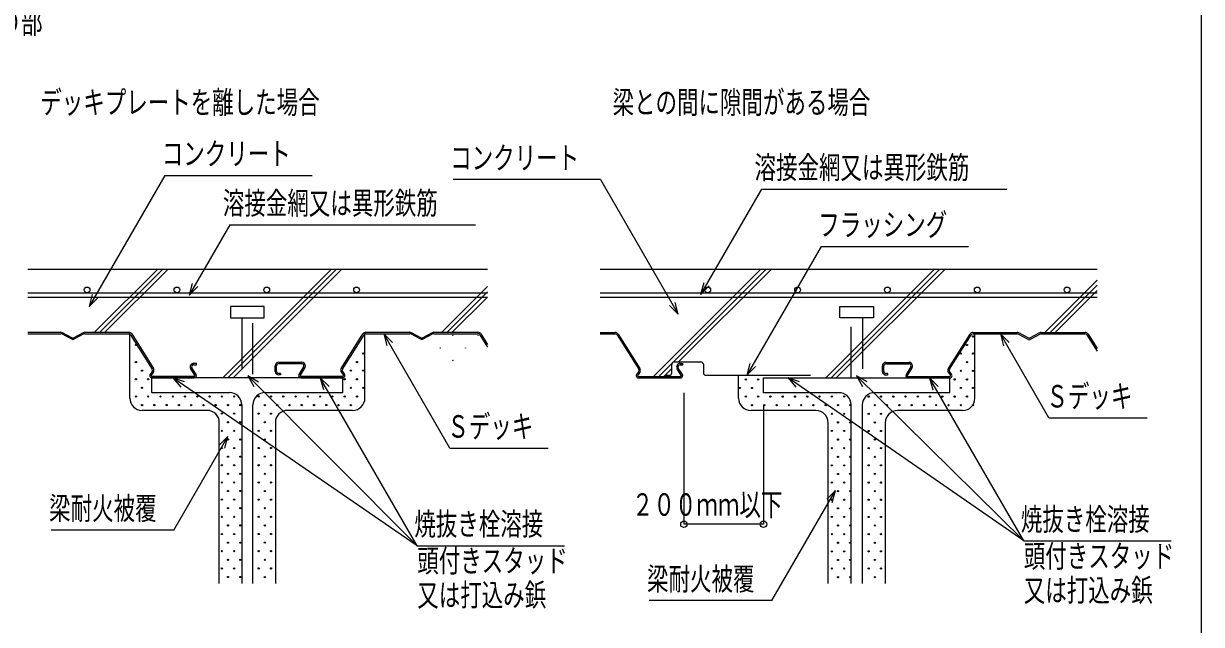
# Model space of a CAD drawing. Units: millimetres on the paper. Extents: x -350 to 3187, y -547 to 450.
# Drawn here: x 58.8 to 173.9, y -36 to 22.7 of the extents above; entities that cross this region are included whole.
import ezdxf
from ezdxf.enums import TextEntityAlignment as Align

# ---------------------------------------------------------------- set-up
doc = ezdxf.new("R2010")
doc.units = ezdxf.units.MM
doc.linetypes.add('USER2', pattern=[7.5, 5, -2.5])
doc.layers.add('0-2_M2-2-0', color=7, linetype='Continuous', lineweight=18)
doc.styles.add('ＭＳ ゴシック', font='')
doc.styles.get('ＭＳ ゴシック').set_extended_font_data('MS Gothic')

msp = doc.modelspace()

# ---------------------------------------------------------------- linework, layer by layer
at = {"layer": '0-2_M2-2-0'}
for p, q in [((173.923, -99.538), (173.923, 213.585)), ((72.625, 7.887), (65.232, -4.92)), ((72.625, 7.887), (87.025, 7.887)), ((115.205, 7.48), (100.805, 7.48)), ((115.205, 7.48), (122.802, -5.68)), ((130.923, 6.542), (124.977, -3.757)), ((130.923, 6.542), (154.923, 6.542)), ((78.978, 3.059), (74.999, -3.833)), ((78.978, 3.059), (102.978, 3.059)), ((136.771, 0.95), (129.499, -11.645)), ((136.771, 0.95), (151.171, 0.95)), ((59.238, -1.265), (104.165, -1.265)), ((65.761, -7.446), (71.942, -1.265)), ((66.27, -7.446), (72.451, -1.265)), ((66.779, -7.446), (72.96, -1.265)), ((88.912, -1.265), (78.293, -11.884)), ((89.421, -1.265), (78.802, -11.884)), ((89.93, -1.265), (79.311, -11.884)), ((115.156, -1.265), (163.739, -1.265)), ((130.879, -1.265), (120.385, -11.759)), ((131.388, -1.265), (122.291, -10.363)), ((131.897, -1.265), (122.828, -10.335)), ((147.85, -1.265), (137.218, -11.897)), ((148.359, -1.265), (137.727, -11.897)), ((148.868, -1.265), (138.237, -11.897)), ((99.702, -7.446), (104.165, -2.983)), ((158.627, -7.458), (163.739, -2.347)), ((159.136, -7.458), (163.739, -2.856)), ((159.646, -7.458), (163.739, -3.365)), ((59.238, -3.58), (104.165, -3.58)), ((59.238, -4.023), (104.165, -4.023)), ((100.211, -7.446), (104.165, -3.492)), ((100.72, -7.446), (104.165, -4.001)), ((115.156, -3.58), (163.739, -3.58)), ((115.156, -4.023), (163.739, -4.023)), ((59.238, -7.446), (62.463, -7.446)), ((59.238, -7.584), (62.463, -7.584)), ((63.535, -8.133), (62.56, -7.608)), ((63.6, -8.012), (62.626, -7.487)), ((64.64, -7.487), (63.665, -8.012)), ((64.705, -7.608), (63.731, -8.133)), ((64.803, -7.446), (69.11, -7.446)), ((64.803, -7.584), (69.11, -7.584)), ((69.205, -13.877), (69.205, -7.584)), ((69.285, -7.68), (71.403, -11.052)), ((69.401, -7.607), (71.519, -10.979)), ((89.868, -10.979), (91.986, -7.607)), ((89.985, -11.052), (92.103, -7.68)), ((92.183, -13.877), (92.183, -7.695)), ((92.278, -7.446), (96.584, -7.446)), ((92.278, -7.584), (96.584, -7.584)), ((100.479, -18.763), (94.025, -7.584)), ((97.657, -8.133), (96.682, -7.608)), ((97.722, -8.012), (96.747, -7.487)), ((98.762, -7.487), (97.787, -8.012)), ((98.827, -7.608), (97.852, -8.133)), ((98.925, -7.446), (103.231, -7.446)), ((98.925, -7.584), (103.231, -7.584)), ((103.406, -7.68), (104.165, -8.888)), ((103.523, -7.607), (104.165, -8.629)), ((115.156, -7.458), (116.644, -7.458)), ((115.156, -7.596), (116.644, -7.596)), ((116.819, -7.692), (118.937, -11.064)), ((116.935, -7.619), (119.054, -10.991)), ((149.193, -10.991), (151.311, -7.619)), ((149.309, -11.064), (151.428, -7.692)), ((151.602, -7.458), (155.909, -7.458)), ((151.602, -7.596), (155.909, -7.596)), ((151.782, -13.889), (151.782, -7.596)), ((159.016, -15.814), (154.272, -7.596)), ((156.981, -8.145), (156.007, -7.62)), ((157.047, -8.024), (156.072, -7.499)), ((158.086, -7.499), (157.112, -8.024)), ((158.152, -7.62), (157.177, -8.145)), ((158.25, -7.458), (162.556, -7.458)), ((158.25, -7.596), (162.556, -7.596)), ((162.731, -7.692), (163.739, -9.296)), ((162.848, -7.619), (163.739, -9.038)), ((122.404, -10.335), (125.014, -10.335)), ((71.396, -11.282), (71.198, -11.557)), ((71.507, -11.363), (71.31, -11.638)), ((75.565, -11.641), (75.157, -11.003)), ((75.681, -11.567), (75.273, -10.929)), ((75.447, -10.474), (75.714, -10.474)), ((75.447, -10.611), (75.714, -10.611)), ((75.714, -10.611), (75.714, -10.474)), ((83.42, -11.265), (83.42, -10.715)), ((83.558, -11.265), (83.558, -10.715)), ((83.764, -10.37), (86.018, -10.37)), ((83.764, -10.508), (86.018, -10.508)), ((83.937, -11.471), (83.764, -11.471)), ((83.937, -11.471), (83.937, -11.609)), ((86.194, -10.822), (85.738, -11.571)), ((86.311, -10.893), (85.856, -11.642)), ((89.88, -11.363), (90.078, -11.638)), ((89.992, -11.282), (90.189, -11.557)), ((118.93, -11.295), (118.732, -11.57)), ((119.042, -11.375), (118.844, -11.65)), ((122.192, -10.462), (120.895, -11.759)), ((122.164, -10.999), (121.404, -11.759)), ((122.164, -11.405), (122.164, -10.575)), ((123.099, -11.653), (122.691, -11.015)), ((123.215, -11.579), (122.807, -10.941)), ((122.981, -10.486), (123.248, -10.486)), ((122.981, -10.624), (123.248, -10.624)), ((123.248, -10.624), (123.248, -10.486)), ((125.254, -10.575), (125.254, -11.405)), ((142.745, -11.277), (142.745, -10.727)), ((142.882, -11.277), (142.882, -10.727)), ((143.089, -10.383), (145.342, -10.383)), ((143.089, -10.52), (145.342, -10.52)), ((143.262, -11.484), (143.089, -11.484)), ((143.262, -11.484), (143.262, -11.621)), ((145.519, -10.834), (145.063, -11.583)), ((145.636, -10.906), (145.18, -11.654)), ((149.205, -11.375), (149.402, -11.65)), ((149.316, -11.295), (149.514, -11.57)), ((71.366, -11.747), (75.507, -11.747)), ((71.366, -13.334), (71.366, -11.884)), ((90.022, -11.884), (71.366, -11.884)), ((71.366, -11.884), (75.507, -11.884)), ((97.299, -28.293), (73.423, -11.884)), ((97.299, -28.293), (80.744, -11.711)), ((83.937, -11.609), (83.764, -11.609)), ((85.914, -11.747), (90.022, -11.747)), ((85.914, -11.884), (90.022, -11.884)), ((97.299, -28.293), (87.825, -11.884)), ((90.022, -13.334), (90.022, -11.884)), ((118.9, -11.759), (123.041, -11.759)), ((118.9, -11.897), (123.041, -11.897)), ((121.562, -11.645), (121.924, -11.645)), ((125.494, -11.645), (135.73, -11.645)), ((128.7, -13.889), (128.7, -11.645)), ((156.564, -27.831), (133.527, -11.897)), ((156.564, -27.831), (140.205, -11.71)), ((143.262, -11.621), (143.089, -11.621)), ((145.239, -11.759), (149.346, -11.759)), ((145.239, -11.897), (149.346, -11.897)), ((156.564, -27.831), (147.364, -11.897)), ((149.346, -13.347), (149.346, -11.896)), ((71.366, -13.334), (78.946, -13.334)), ((82.442, -13.334), (90.022, -13.334)), ((123.356, -13.347), (123.356, -26.203)), ((138.491, -13.347), (131.133, -13.347)), ((149.346, -13.347), (141.987, -13.347)), ((80.146, -14.534), (80.146, -31.988)), ((81.242, -31.988), (81.242, -14.534)), ((131.133, -14.615), (131.133, -26.203)), ((139.691, -31.988), (139.691, -14.547)), ((140.787, -14.547), (140.787, -31.988)), ((76.755, -15.077), (70.405, -15.077)), ((90.983, -15.077), (84.632, -15.077)), ((136.255, -15.089), (129.9, -15.089)), ((150.582, -15.089), (144.231, -15.089)), ((159.016, -15.814), (168.616, -15.814)), ((77.955, -31.988), (77.955, -16.277)), ((83.432, -16.277), (83.432, -31.988)), ((137.455, -31.988), (137.455, -16.289)), ((143.031, -16.289), (143.031, -31.988)), ((73.518, -26.764), (78.798, -17.618)), ((100.479, -18.763), (110.079, -18.763)), ((131.942, -33.662), (138.153, -22.903)), ((131.133, -26.203), (123.356, -26.203)), ((73.518, -26.764), (61.518, -26.764)), ((97.299, -28.293), (111.699, -28.293)), ((156.564, -27.831), (170.964, -27.831)), ((131.942, -33.662), (119.942, -33.662))]:
    msp.add_line(p, q, dxfattribs=at)
at = {"layer": '0-2_M2-2-0', "linetype": 'USER2'}
for p, q in [((80.145, -6.026), (80.145, -11.552)), ((81.242, -11.552), (81.242, -6.026)), ((139.691, -11.897), (139.691, -6.026)), ((140.788, -6.026), (140.788, -11.897))]:
    msp.add_line(p, q, dxfattribs=at)
at = {"layer": '0-2_M2-2-0'}
for points in [[(75.309, -2.674), (74.999, -3.833), (75.847, -2.985)], [(125.288, -2.598), (124.977, -3.757), (125.826, -2.909)], [(65.542, -3.761), (65.232, -4.92), (66.08, -4.071)], [(121.954, -4.832), (122.802, -5.68), (122.492, -4.521)], [(94.874, -8.432), (94.025, -7.584), (94.336, -8.743)], [(155.12, -8.444), (154.272, -7.596), (154.582, -8.755)], [(129.81, -10.486), (129.499, -11.645), (130.348, -10.797)], [(74.554, -12.285), (73.423, -11.884), (74.202, -12.797)], [(81.783, -12.312), (80.744, -11.711), (81.343, -12.751)], [(88.674, -12.733), (87.825, -11.884), (88.136, -13.043)], [(131.133, -13.347), (131.133, -11.897), (149.346, -11.897)], [(134.657, -12.301), (133.527, -11.897), (134.303, -12.811)], [(141.248, -12.302), (140.205, -11.71), (140.812, -12.745)], [(148.213, -12.745), (147.364, -11.897), (147.675, -13.056)], [(78.488, -18.777), (78.798, -17.618), (77.95, -18.466)], [(137.843, -24.062), (138.153, -22.903), (137.305, -23.752)]]:
    msp.add_lwpolyline(points, dxfattribs=at)
at = {"layer": '0-2_M2-2-0', "linetype": 'USER2'}
for points in [[(82.339, -6.026), (82.339, -4.919), (79.048, -4.919), (79.048, -6.026)], [(138.594, -6.026), (138.594, -4.919), (141.886, -4.919), (141.886, -6.026)]]:
    msp.add_lwpolyline(points, close=True, dxfattribs=at)
at = {"layer": '0-2_M2-2-0'}
for centre, radius in [((65.034, -3.307), 0.276), ((73.812, -3.307), 0.276), ((82.589, -3.307), 0.276), ((91.367, -3.307), 0.276), ((125.684, -3.307), 0.276), ((134.461, -3.307), 0.276), ((143.239, -3.307), 0.276), ((152.017, -3.307), 0.276), ((160.794, -3.307), 0.276), ((98.307, -7.737), 0.0124), ((100.779, -7.737), 0.0124), ((103.251, -7.737), 0.0124), ((151.607, -7.848), 0.06), ((69.808, -8.675), 0.06), ((99.543, -8.973), 0.0124), ((102.015, -8.973), 0.0124), ((151.007, -8.688), 0.06), ((69.808, -10.355), 0.06), ((91.408, -10.355), 0.06), ((92.008, -9.515), 0.06), ((100.779, -10.209), 0.0124), ((150.407, -9.528), 0.06), ((151.007, -10.368), 0.06), ((151.607, -9.528), 0.06), ((70.408, -11.195), 0.06), ((90.808, -11.195), 0.06), ((92.008, -11.195), 0.06), ((150.407, -11.208), 0.06), ((151.607, -11.208), 0.06), ((69.808, -12.035), 0.06), ((71.008, -12.035), 0.06), ((90.208, -12.035), 0.06), ((91.408, -12.035), 0.06), ((129.407, -12.048), 0.06), ((130.607, -12.048), 0.06), ((149.807, -12.048), 0.06), ((151.007, -12.048), 0.06), ((69.808, -13.715), 0.06), ((70.408, -12.875), 0.06), ((71.008, -13.715), 0.06), ((72.208, -13.715), 0.06), ((73.408, -13.715), 0.06), ((74.608, -13.715), 0.06), ((75.808, -13.715), 0.06), ((77.008, -13.715), 0.06), ((78.208, -13.715), 0.06), ((79.408, -13.715), 0.06), ((81.808, -13.715), 0.06), ((83.008, -13.715), 0.06), ((84.208, -13.715), 0.06), ((85.408, -13.715), 0.06), ((86.608, -13.715), 0.06), ((87.808, -13.715), 0.06), ((89.008, -13.715), 0.06), ((90.208, -13.715), 0.06), ((90.808, -12.875), 0.06), ((91.408, -13.715), 0.06), ((92.008, -12.875), 0.06), ((128.807, -12.888), 0.06), ((129.407, -13.728), 0.06), ((130.007, -12.888), 0.06), ((130.607, -13.728), 0.06), ((131.807, -13.728), 0.06), ((133.007, -13.728), 0.06), ((134.207, -13.728), 0.06), ((135.407, -13.728), 0.06), ((136.607, -13.728), 0.06), ((137.807, -13.728), 0.06), ((139.007, -13.728), 0.06), ((141.407, -13.728), 0.06), ((142.607, -13.728), 0.06), ((143.807, -13.728), 0.06), ((145.007, -13.728), 0.06), ((146.207, -13.728), 0.06), ((147.407, -13.728), 0.06), ((148.607, -13.728), 0.06), ((149.807, -13.728), 0.06), ((150.407, -12.888), 0.06), ((151.007, -13.728), 0.06), ((151.607, -12.888), 0.06), ((70.408, -14.555), 0.06), ((71.608, -14.555), 0.06), ((72.808, -14.555), 0.06), ((74.008, -14.555), 0.06), ((75.208, -14.555), 0.06), ((76.408, -14.555), 0.06), ((77.608, -14.555), 0.06), ((78.808, -14.555), 0.06), ((80.008, -14.555), 0.06), ((82.408, -14.555), 0.06), ((83.608, -14.555), 0.06), ((84.808, -14.555), 0.06), ((86.008, -14.555), 0.06), ((87.208, -14.555), 0.06), ((88.408, -14.555), 0.06), ((89.608, -14.555), 0.06), ((90.808, -14.555), 0.06), ((130.007, -14.568), 0.06), ((131.207, -14.568), 0.06), ((132.407, -14.568), 0.06), ((133.607, -14.568), 0.06), ((134.807, -14.568), 0.06), ((136.007, -14.568), 0.06), ((137.207, -14.568), 0.06), ((138.407, -14.568), 0.06), ((139.607, -14.568), 0.06), ((142.007, -14.568), 0.06), ((143.207, -14.568), 0.06), ((144.407, -14.568), 0.06), ((145.607, -14.568), 0.06), ((146.807, -14.568), 0.06), ((148.007, -14.568), 0.06), ((149.207, -14.568), 0.06), ((150.407, -14.568), 0.06), ((151.607, -14.568), 0.06), ((78.208, -15.395), 0.06), ((79.408, -15.395), 0.06), ((81.808, -15.395), 0.06), ((83.008, -15.395), 0.06), ((137.807, -15.408), 0.06), ((139.007, -15.408), 0.06), ((141.407, -15.408), 0.06), ((142.607, -15.408), 0.06), ((78.208, -17.075), 0.06), ((78.808, -16.235), 0.06), ((79.408, -17.075), 0.06), ((80.008, -16.235), 0.06), ((81.808, -17.075), 0.06), ((82.408, -16.235), 0.06), ((83.008, -17.075), 0.06), ((137.807, -17.088), 0.06), ((138.407, -16.248), 0.06), ((139.007, -17.088), 0.06), ((139.607, -16.248), 0.06), ((141.407, -17.088), 0.06), ((142.007, -16.248), 0.06), ((142.607, -17.088), 0.06), ((78.808, -17.915), 0.06), ((80.008, -17.915), 0.06), ((82.408, -17.915), 0.06), ((138.407, -17.928), 0.06), ((139.607, -17.928), 0.06), ((142.007, -17.928), 0.06), ((78.208, -18.755), 0.06), ((78.808, -19.595), 0.06), ((79.408, -18.755), 0.06), ((80.008, -19.595), 0.06), ((81.808, -18.755), 0.06), ((82.408, -19.595), 0.06), ((83.008, -18.755), 0.06), ((137.807, -18.768), 0.06), ((138.407, -19.608), 0.06), ((139.007, -18.768), 0.06), ((139.607, -19.608), 0.06), ((141.407, -18.768), 0.06), ((142.007, -19.608), 0.06), ((142.607, -18.768), 0.06), ((78.208, -20.435), 0.06), ((79.408, -20.435), 0.06), ((81.808, -20.435), 0.06), ((83.008, -20.435), 0.06), ((137.807, -20.448), 0.06), ((139.007, -20.448), 0.06), ((141.407, -20.448), 0.06), ((142.607, -20.448), 0.06), ((78.808, -21.275), 0.06), ((80.008, -21.275), 0.06), ((82.408, -21.275), 0.06), ((138.407, -21.288), 0.06), ((139.607, -21.288), 0.06), ((142.007, -21.288), 0.06), ((78.208, -22.115), 0.06), ((78.808, -22.955), 0.06), ((79.408, -22.115), 0.06), ((80.008, -22.955), 0.06), ((81.808, -22.115), 0.06), ((82.408, -22.955), 0.06), ((83.008, -22.115), 0.06), ((137.807, -22.128), 0.06), ((138.407, -22.968), 0.06), ((139.007, -22.128), 0.06), ((139.607, -22.968), 0.06), ((141.407, -22.128), 0.06), ((142.007, -22.968), 0.06), ((142.607, -22.128), 0.06), ((78.208, -23.795), 0.06), ((79.408, -23.795), 0.06), ((81.808, -23.795), 0.06), ((83.008, -23.795), 0.06), ((137.807, -23.808), 0.06), ((139.007, -23.808), 0.06), ((141.407, -23.808), 0.06), ((142.607, -23.808), 0.06), ((78.808, -24.635), 0.06), ((80.008, -24.635), 0.06), ((82.408, -24.635), 0.06), ((138.407, -24.648), 0.06), ((139.607, -24.648), 0.06), ((142.007, -24.648), 0.06), ((78.208, -25.475), 0.06), ((78.808, -26.315), 0.06), ((79.408, -25.475), 0.06), ((80.008, -26.315), 0.06), ((81.808, -25.475), 0.06), ((82.408, -26.315), 0.06), ((83.008, -25.475), 0.06), ((123.356, -26.203), 0.315), ((131.133, -26.203), 0.315), ((137.807, -25.488), 0.06), ((138.407, -26.328), 0.06), ((139.007, -25.488), 0.06), ((139.607, -26.328), 0.06), ((141.407, -25.488), 0.06), ((142.007, -26.328), 0.06), ((142.607, -25.488), 0.06), ((78.208, -27.155), 0.06), ((79.408, -27.155), 0.06), ((81.808, -27.155), 0.06), ((83.008, -27.155), 0.06), ((137.807, -27.168), 0.06), ((139.007, -27.168), 0.06), ((141.407, -27.168), 0.06), ((142.607, -27.168), 0.06), ((78.808, -27.995), 0.06), ((80.008, -27.995), 0.06), ((82.408, -27.995), 0.06), ((138.407, -28.008), 0.06), ((139.607, -28.008), 0.06), ((142.007, -28.008), 0.06), ((78.208, -28.835), 0.06), ((78.808, -29.675), 0.06), ((79.408, -28.835), 0.06), ((80.008, -29.675), 0.06), ((81.808, -28.835), 0.06), ((82.408, -29.675), 0.06), ((83.008, -28.835), 0.06), ((137.807, -28.848), 0.06), ((138.407, -29.688), 0.06), ((139.007, -28.848), 0.06), ((139.607, -29.688), 0.06), ((141.407, -28.848), 0.06), ((142.007, -29.688), 0.06), ((142.607, -28.848), 0.06), ((78.208, -30.515), 0.06), ((79.408, -30.515), 0.06), ((81.808, -30.515), 0.06), ((83.008, -30.515), 0.06), ((137.807, -30.528), 0.06), ((139.007, -30.528), 0.06), ((141.407, -30.528), 0.06), ((142.607, -30.528), 0.06), ((78.808, -31.355), 0.06), ((80.008, -31.355), 0.06), ((82.408, -31.355), 0.06), ((138.407, -31.368), 0.06), ((139.607, -31.368), 0.06), ((142.007, -31.368), 0.06)]:
    msp.add_circle(centre, radius, dxfattribs=at)
for centre, radius, start, end in [((62.463, -7.79), 0.344, 61.69924, 90), ((62.463, -7.79), 0.206, 61.69924, 90), ((63.633, -7.951), 0.0688, 241.69924, 298.30076), ((64.803, -7.79), 0.344, 90, 118.30076), ((64.803, -7.79), 0.206, 90, 118.30076), ((69.11, -7.79), 0.344, 32.13821, 90), ((69.11, -7.79), 0.206, 32.13821, 90), ((92.278, -7.79), 0.344, 90, 147.86179), ((92.278, -7.79), 0.206, 90, 147.86179), ((96.584, -7.79), 0.344, 61.69924, 90), ((96.584, -7.79), 0.206, 61.69924, 90), ((97.755, -7.951), 0.0688, 241.69924, 298.30076), ((98.925, -7.79), 0.344, 90, 118.30076), ((98.925, -7.79), 0.206, 90, 118.30076), ((103.231, -7.79), 0.344, 32.13821, 90), ((103.231, -7.79), 0.206, 32.13821, 90), ((116.644, -7.802), 0.344, 32.13821, 90), ((116.644, -7.802), 0.206, 32.13821, 90), ((151.602, -7.802), 0.344, 90, 147.86179), ((151.602, -7.802), 0.206, 90, 147.86179), ((155.909, -7.802), 0.344, 61.69924, 90), ((155.909, -7.802), 0.206, 61.69924, 90), ((157.079, -7.963), 0.0688, 241.69924, 298.30076), ((158.25, -7.802), 0.344, 90, 118.30076), ((158.25, -7.802), 0.206, 90, 118.30076), ((162.556, -7.802), 0.344, 32.13821, 90), ((162.556, -7.802), 0.206, 32.13821, 90), ((63.633, -7.951), 0.206, 241.69924, 298.30076), ((97.755, -7.951), 0.206, 241.69924, 298.30076), ((157.079, -7.963), 0.206, 241.69924, 298.30076), ((122.404, -10.575), 0.24, 90, 180), ((125.014, -10.575), 0.24, 0, 90), ((71.228, -11.162), 0.206, 324.30845, 32.13821), ((71.228, -11.162), 0.344, 324.30845, 32.13821), ((75.447, -10.818), 0.344, 90, 212.61308), ((75.447, -10.818), 0.206, 90, 212.61308), ((83.764, -10.715), 0.344, 90, 180), ((83.764, -11.265), 0.344, 180, 270), ((83.764, -10.715), 0.206, 90, 180), ((83.764, -11.265), 0.206, 180, 270), ((86.018, -10.715), 0.344, 0, 90), ((86.018, -10.715), 0.206, 0, 90), ((86.018, -10.715), 0.206, 328.66213, 0), ((86.018, -10.715), 0.344, 328.66213, 0), ((90.159, -11.162), 0.344, 147.86179, 215.69155), ((90.159, -11.162), 0.206, 147.86179, 215.69155), ((118.762, -11.174), 0.206, 324.30845, 32.13821), ((118.762, -11.174), 0.344, 324.30845, 32.13821), ((121.924, -11.405), 0.24, 270, 0), ((122.981, -10.83), 0.344, 90, 212.61308), ((122.981, -10.83), 0.206, 90, 212.61308), ((125.494, -11.405), 0.24, 180, 270), ((143.089, -10.727), 0.344, 90, 180), ((143.089, -11.277), 0.344, 180, 270), ((143.089, -10.727), 0.206, 90, 180), ((143.089, -11.277), 0.206, 180, 270), ((145.342, -10.727), 0.344, 0, 90), ((145.342, -10.727), 0.206, 0, 90), ((145.342, -10.727), 0.206, 328.66213, 0), ((145.342, -10.727), 0.344, 328.66213, 0), ((149.484, -11.174), 0.344, 147.86179, 215.69155), ((149.484, -11.174), 0.206, 147.86179, 215.69155), ((71.366, -11.678), 0.206, 144.30845, 180), ((71.366, -11.678), 0.206, 180, 270), ((71.366, -11.678), 0.0688, 144.30845, 180), ((71.366, -11.678), 0.0688, 180, 270), ((75.507, -11.678), 0.206, 270, 0), ((75.507, -11.678), 0.0688, 270, 0), ((75.507, -11.678), 0.0688, 0, 32.61308), ((75.507, -11.678), 0.206, 0, 32.61308), ((85.914, -11.678), 0.206, 148.66213, 270), ((85.914, -11.678), 0.0688, 148.66213, 270), ((90.022, -11.678), 0.206, 270, 0), ((90.022, -11.678), 0.0688, 270, 0), ((90.022, -11.678), 0.0688, 0, 35.69155), ((90.022, -11.678), 0.206, 0, 35.69155), ((118.9, -11.69), 0.206, 144.30845, 180), ((118.9, -11.69), 0.206, 180, 270), ((118.9, -11.69), 0.0688, 144.30845, 180), ((118.9, -11.69), 0.0688, 180, 270), ((123.041, -11.69), 0.206, 270, 0), ((123.041, -11.69), 0.0688, 270, 0), ((123.041, -11.69), 0.0688, 0, 32.61308), ((123.041, -11.69), 0.206, 0, 32.61308), ((145.239, -11.69), 0.206, 148.66213, 270), ((145.239, -11.69), 0.0688, 148.66213, 270), ((149.346, -11.69), 0.206, 270, 0), ((149.346, -11.69), 0.0688, 270, 0), ((149.346, -11.69), 0.0688, 0, 35.69155), ((149.346, -11.69), 0.206, 0, 35.69155), ((78.946, -14.534), 1.2, 0, 90), ((82.442, -14.534), 1.2, 90, 180), ((138.491, -14.547), 1.2, 0, 90), ((141.987, -14.547), 1.2, 90, 180), ((70.405, -13.877), 1.2, 180, 270), ((90.983, -13.877), 1.2, 270, 0), ((129.9, -13.889), 1.2, 180, 270), ((150.582, -13.889), 1.2, 270, 0), ((76.755, -16.277), 1.2, 0, 90), ((84.632, -16.277), 1.2, 90, 180), ((136.255, -16.289), 1.2, 0, 90), ((144.231, -16.289), 1.2, 90, 180)]:
    msp.add_arc(centre, radius, start, end, dxfattribs=at)

# ---------------------------------------------------------------- texts
at = {"layer": '0-2_M2-2-0', "style": 'ＭＳ ゴシック', "width": 0.7}
for s, p in [('デッキプレート幅方向の納まり（建物内部の大梁）・・・Ｄ部', (1.904, 21.094)), ('デッキプレートを離した場合', (60.462, 13.261)), ('梁との間に隙間がある場合', (116.38, 13.261)), ('コンクリート', (72.337, 8.247)), ('コンクリート', (100.517, 7.84)), ('溶接金網又は異形鉄筋', (130.251, 6.902)), ('溶接金網又は異形鉄筋', (78.306, 3.419)), ('フラッシング', (136.483, 1.31)), ('Ｓデッキ', (158.776, -15.454)), ('Ｓデッキ', (100.239, -18.403)), ('２００ｍｍ以下', (118.276, -26.03)), ('梁耐火被覆', (61.326, -26.404)), ('焼抜き栓溶接', (97.011, -27.933)), ('焼抜き栓溶接', (156.276, -27.471)), ('頭付きスタッド', (97.299, -31.535)), ('頭付きスタッド', (156.564, -31.073)), ('梁耐火被覆', (119.75, -33.302)), ('又は打込み鋲', (97.299, -34.866)), ('又は打込み鋲', (156.564, -34.405))]:
    msp.add_text(s, height=2.199, dxfattribs=at).set_placement(p, align=Align.BOTTOM_LEFT)

doc.saveas('drawing.dxf')
